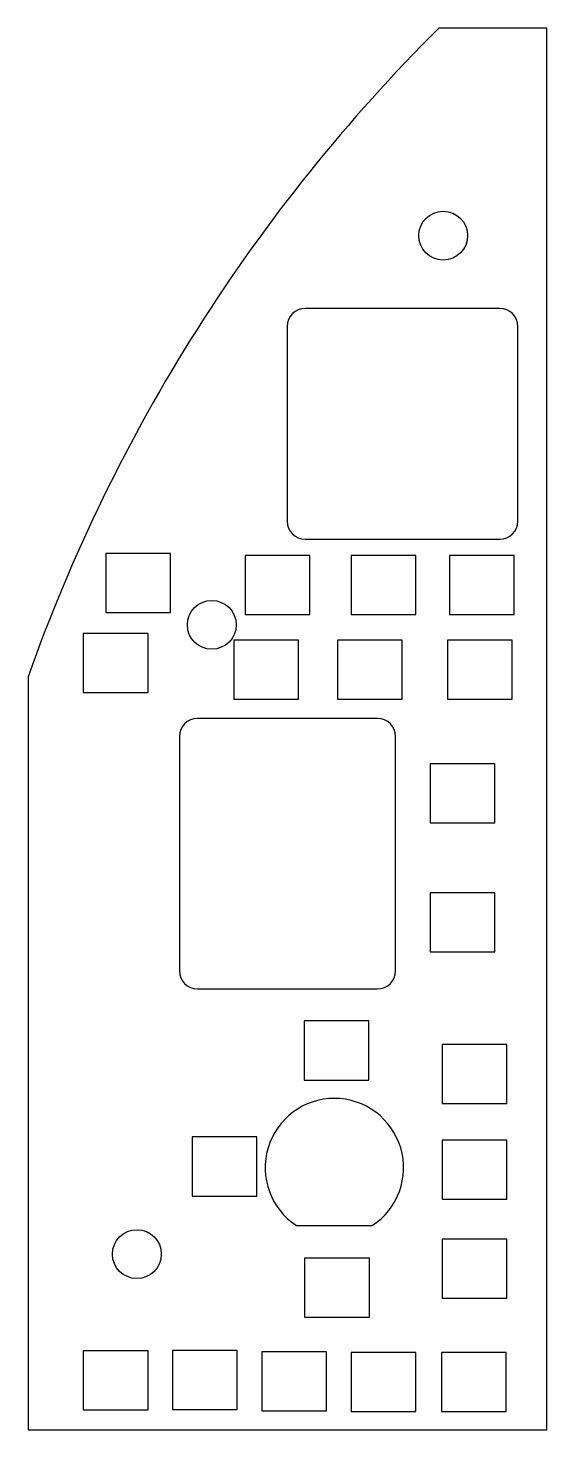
# Model space of a CAD drawing. Header units: millimetres. Extents: x -46 to 0, y 18 to 141.
import ezdxf

# ---------------------------------------------------------------- set-up
doc = ezdxf.new("R2010")
doc.units = ezdxf.units.MM

msp = doc.modelspace()

# ---------------------------------------------------------------- linework, layer by layer
at = {"color": 7, "linetype": 'Continuous', "lineweight": 25}
for p, q in [((0, 141.29), (-9.53, 141.29)), ((0, 17.78), (0, 141.29)), ((-4.16, 116.58), (-21.3, 116.58)), ((-22.89, 115), (-22.89, 97.85)), ((-2.57, 97.85), (-2.57, 115)), ((-21.3, 96.26), (-4.16, 96.26)), ((-33.18, 94.99), (-38.88, 94.99)), ((-38.88, 94.99), (-38.88, 89.79)), ((-33.18, 89.79), (-33.18, 94.99)), ((-20.9, 94.83), (-26.6, 94.83)), ((-26.6, 94.83), (-26.6, 89.63)), ((-20.9, 89.63), (-20.9, 94.83)), ((-11.56, 94.83), (-17.26, 94.83)), ((-17.26, 94.83), (-17.26, 89.63)), ((-11.56, 89.63), (-11.56, 94.83)), ((-2.89, 94.83), (-8.59, 94.83)), ((-8.59, 94.83), (-8.59, 89.63)), ((-2.89, 89.63), (-2.89, 94.83)), ((-38.88, 89.79), (-33.18, 89.79)), ((-26.6, 89.63), (-20.9, 89.63)), ((-17.26, 89.63), (-11.56, 89.63)), ((-8.59, 89.63), (-2.89, 89.63)), ((-35.15, 87.96), (-40.85, 87.96)), ((-40.85, 87.96), (-40.85, 82.76)), ((-35.15, 82.76), (-35.15, 87.96)), ((-21.9, 87.36), (-27.6, 87.36)), ((-27.6, 87.36), (-27.6, 82.16)), ((-21.9, 82.16), (-21.9, 87.36)), ((-12.76, 87.36), (-18.46, 87.36)), ((-18.46, 87.36), (-18.46, 82.16)), ((-12.76, 82.16), (-12.76, 87.36)), ((-3.07, 87.36), (-8.77, 87.36)), ((-8.77, 87.36), (-8.77, 82.16)), ((-3.07, 82.16), (-3.07, 87.36)), ((-45.72, 84.14), (-45.72, 17.78)), ((-40.85, 82.76), (-35.15, 82.76)), ((-27.6, 82.16), (-21.9, 82.16)), ((-18.46, 82.16), (-12.76, 82.16)), ((-8.77, 82.16), (-3.07, 82.16)), ((-14.92, 80.45), (-30.8, 80.45)), ((-32.38, 78.87), (-32.38, 58.23)), ((-13.34, 58.23), (-13.34, 78.87)), ((-4.58, 76.47), (-10.28, 76.47)), ((-10.28, 76.47), (-10.28, 71.27)), ((-4.58, 71.27), (-4.58, 76.47)), ((-10.28, 71.27), (-4.58, 71.27)), ((-4.58, 65.11), (-10.28, 65.11)), ((-10.28, 65.11), (-10.28, 59.91)), ((-4.58, 59.91), (-4.58, 65.11)), ((-10.28, 59.91), (-4.58, 59.91)), ((-30.8, 56.64), (-14.92, 56.64)), ((-15.68, 53.81), (-21.38, 53.81)), ((-21.38, 53.81), (-21.38, 48.61)), ((-15.68, 48.61), (-15.68, 53.81)), ((-3.53, 51.75), (-9.23, 51.75)), ((-9.23, 51.75), (-9.23, 46.55)), ((-3.53, 46.55), (-3.53, 51.75)), ((-21.38, 48.61), (-15.68, 48.61)), ((-9.23, 46.55), (-3.53, 46.55)), ((-25.56, 43.59), (-31.26, 43.59)), ((-31.26, 43.59), (-31.26, 38.39)), ((-25.56, 38.39), (-25.56, 43.59)), ((-3.53, 43.3), (-9.23, 43.3)), ((-9.23, 43.3), (-9.23, 38.1)), ((-3.53, 38.1), (-3.53, 43.3)), ((-31.26, 38.39), (-25.56, 38.39)), ((-9.23, 38.1), (-3.53, 38.1)), ((-22.06, 35.79), (-15.4, 35.79)), ((-3.53, 34.6), (-9.23, 34.6)), ((-9.23, 34.6), (-9.23, 29.4)), ((-3.53, 29.4), (-3.53, 34.6)), ((-15.65, 32.92), (-21.35, 32.92)), ((-21.35, 32.92), (-21.35, 27.72)), ((-15.65, 27.72), (-15.65, 32.92)), ((-9.23, 29.4), (-3.53, 29.4)), ((-21.35, 27.72), (-15.65, 27.72)), ((-35.15, 24.74), (-40.85, 24.74)), ((-40.85, 24.74), (-40.85, 19.54)), ((-35.15, 19.54), (-35.15, 24.74)), ((-27.3, 24.77), (-33, 24.77)), ((-33, 24.77), (-33, 19.57)), ((-27.3, 19.57), (-27.3, 24.77)), ((-19.43, 24.66), (-25.13, 24.66)), ((-25.13, 24.66), (-25.13, 19.46)), ((-19.43, 19.46), (-19.43, 24.66)), ((-11.56, 24.6), (-17.26, 24.6)), ((-17.26, 24.6), (-17.26, 19.4)), ((-11.56, 19.4), (-11.56, 24.6)), ((-3.59, 24.6), (-9.29, 24.6)), ((-9.29, 24.6), (-9.29, 19.4)), ((-3.59, 19.4), (-3.59, 24.6)), ((-40.85, 19.54), (-35.15, 19.54)), ((-33, 19.57), (-27.3, 19.57)), ((-25.13, 19.46), (-19.43, 19.46)), ((-17.26, 19.4), (-11.56, 19.4)), ((-9.29, 19.4), (-3.59, 19.4)), ((-45.72, 17.78), (0, 17.78))]:
    msp.add_line(p, q, dxfattribs=at)
for centre in [(-9.14, 123), (-29.53, 88.71), (-36.13, 33.27)]:
    msp.add_circle(centre, 2.15, dxfattribs=at)
for centre, radius, start, end in [((97.92, 33.2), 152.4, 134.8295, 160.4756), ((-21.3, 115), 1.59, 90, 180), ((-4.16, 115), 1.59, 0, 90), ((-21.3, 97.85), 1.59, 180, 270), ((-4.16, 97.85), 1.59, 270, 360), ((-30.8, 78.87), 1.59, 90, 180), ((-14.92, 78.87), 1.59, 0, 90), ((-30.8, 58.23), 1.59, 180, 270), ((-14.92, 58.23), 1.59, 270, 360), ((-18.73, 40.89), 6.1, 303.1229, 236.8771)]:
    msp.add_arc(centre, radius, start, end, dxfattribs=at)

doc.saveas('drawing.dxf')
